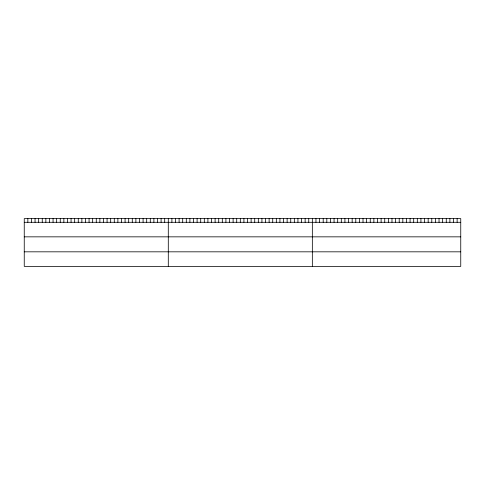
<?xml version="1.0" encoding="UTF-8"?>
<svg xmlns="http://www.w3.org/2000/svg" width="485" height="485" viewBox="0 0 485 485"><rect width="100%" height="100%" fill="white"/><g stroke="black" fill="none" stroke-linecap="round" stroke-linejoin="round"><path stroke-width="0.73" d="M460.75 222.3L460.75 266.368L24.25 266.368L24.25 218.632L460.75 218.632L460.75 222.3L24.25 222.3M24.25 236.844L460.75 236.844M24.25 251.824L460.75 251.824M457.131 218.632L457.131 222.3M453.511 218.632L453.511 222.3M449.892 218.632L449.892 222.3M446.273 218.632L446.273 222.3M442.653 218.632L442.653 222.3M439.034 218.632L439.034 222.3M435.409 218.632L435.409 222.3M431.789 218.632L431.789 222.3M428.17 218.632L428.17 222.3M424.551 218.632L424.551 222.3M420.931 218.632L420.931 222.3M417.312 218.632L417.312 222.3M413.693 218.632L413.693 222.3M410.074 218.632L410.074 222.3M406.454 218.632L406.454 222.3M402.835 218.632L402.835 222.3M399.216 218.632L399.216 222.3M395.596 218.632L395.596 222.3M391.977 218.632L391.977 222.3M388.358 218.632L388.358 222.3M384.732 218.632L384.732 222.3M381.113 218.632L381.113 222.3M377.494 218.632L377.494 222.3M373.874 218.632L373.874 222.3M370.255 218.632L370.255 222.3M366.636 218.632L366.636 222.3M363.016 218.632L363.016 222.3M359.397 218.632L359.397 222.3M355.778 218.632L355.778 222.3M352.158 218.632L352.158 222.3M348.539 218.632L348.539 222.3M344.92 218.632L344.92 222.3M341.301 218.632L341.301 222.3M337.681 218.632L337.681 222.3M334.056 218.632L334.056 222.3M330.437 218.632L330.437 222.3M326.817 218.632L326.817 222.3M323.198 218.632L323.198 222.3M319.579 218.632L319.579 222.3M315.959 218.632L315.959 222.3M312.34 218.632L312.34 266.368M308.739 218.632L308.739 222.3M305.138 218.632L305.138 222.3M301.537 218.632L301.537 222.3M297.935 218.632L297.935 222.3M294.334 218.632L294.334 222.3M290.733 218.632L290.733 222.3M287.132 218.632L287.132 222.3M283.531 218.632L283.531 222.3M279.93 218.632L279.93 222.3M276.329 218.632L276.329 222.3M272.728 218.632L272.728 222.3M269.126 218.632L269.126 222.3M265.525 218.632L265.525 222.3M261.924 218.632L261.924 222.3M258.323 218.632L258.323 222.3M254.722 218.632L254.722 222.3M251.121 218.632L251.121 222.3M247.52 218.632L247.52 222.3M243.919 218.632L243.919 222.3M240.317 218.632L240.317 222.3M236.716 218.632L236.716 222.3M233.115 218.632L233.115 222.3M229.514 218.632L229.514 222.3M225.913 218.632L225.913 222.3M222.312 218.632L222.312 222.3M218.711 218.632L218.711 222.3M215.11 218.632L215.11 222.3M211.508 218.632L211.508 222.3M207.907 218.632L207.907 222.3M204.306 218.632L204.306 222.3M200.705 218.632L200.705 222.3M197.104 218.632L197.104 222.3M193.503 218.632L193.503 222.3M189.902 218.632L189.902 222.3M186.301 218.632L186.301 222.3M182.7 218.632L182.7 222.3M179.098 218.632L179.098 222.3M175.497 218.632L175.497 222.3M171.896 218.632L171.896 222.3M168.295 218.632L168.295 266.368M164.694 218.632L164.694 222.3M161.093 218.632L161.093 222.3M157.492 218.632L157.492 222.3M153.891 218.632L153.891 222.3M150.289 218.632L150.289 222.3M146.688 218.632L146.688 222.3M143.087 218.632L143.087 222.3M139.486 218.632L139.486 222.3M135.885 218.632L135.885 222.3M132.284 218.632L132.284 222.3M128.683 218.632L128.683 222.3M125.081 218.632L125.081 222.3M121.48 218.632L121.48 222.3M117.879 218.632L117.879 222.3M114.278 218.632L114.278 222.3M110.677 218.632L110.677 222.3M107.076 218.632L107.076 222.3M103.475 218.632L103.475 222.3M99.874 218.632L99.874 222.3M96.272 218.632L96.272 222.3M92.671 218.632L92.671 222.3M89.07 218.632L89.07 222.3M85.469 218.632L85.469 222.3M81.868 218.632L81.868 222.3M78.267 218.632L78.267 222.3M74.666 218.632L74.666 222.3M71.065 218.632L71.065 222.3M67.463 218.632L67.463 222.3M63.862 218.632L63.862 222.3M60.261 218.632L60.261 222.3M56.66 218.632L56.66 222.3M53.059 218.632L53.059 222.3M49.458 218.632L49.458 222.3M45.857 218.632L45.857 222.3M42.256 218.632L42.256 222.3M38.654 218.632L38.654 222.3M35.053 218.632L35.053 222.3M31.452 218.632L31.452 222.3M27.851 218.632L27.851 222.3"/></g></svg>
